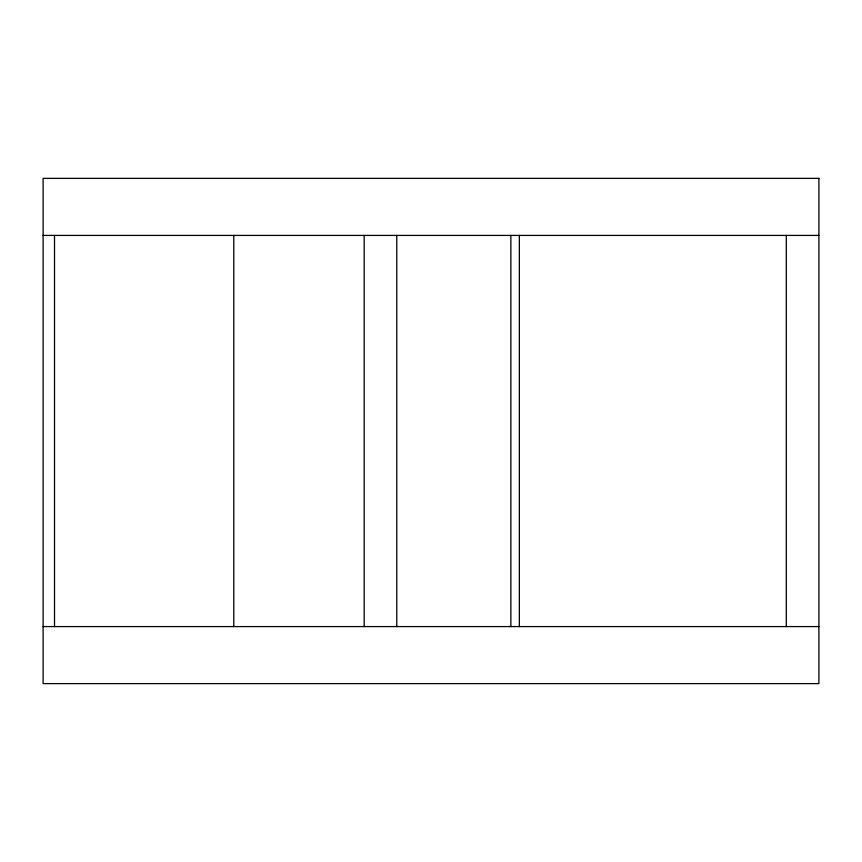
<?xml version="1.0" encoding="UTF-8"?>
<svg xmlns="http://www.w3.org/2000/svg" width="862" height="862" viewBox="0 0 862 862"><rect width="100%" height="100%" fill="white"/><g stroke="black" fill="none" stroke-linecap="round" stroke-linejoin="round"><path stroke-width="1.29" d="M43.1 235.423L818.9 235.423M43.1 626.577L818.9 626.577M786.306 235.423L786.306 626.577M519.344 235.423L519.344 626.577M510.864 235.423L510.864 626.577M396.779 235.423L396.779 626.577M364.173 235.423L364.173 626.577M233.785 235.423L233.785 626.577M54.511 235.423L54.511 626.577M818.9 178.38L43.1 178.38L43.1 683.62L818.9 683.62L818.9 178.38"/></g></svg>
